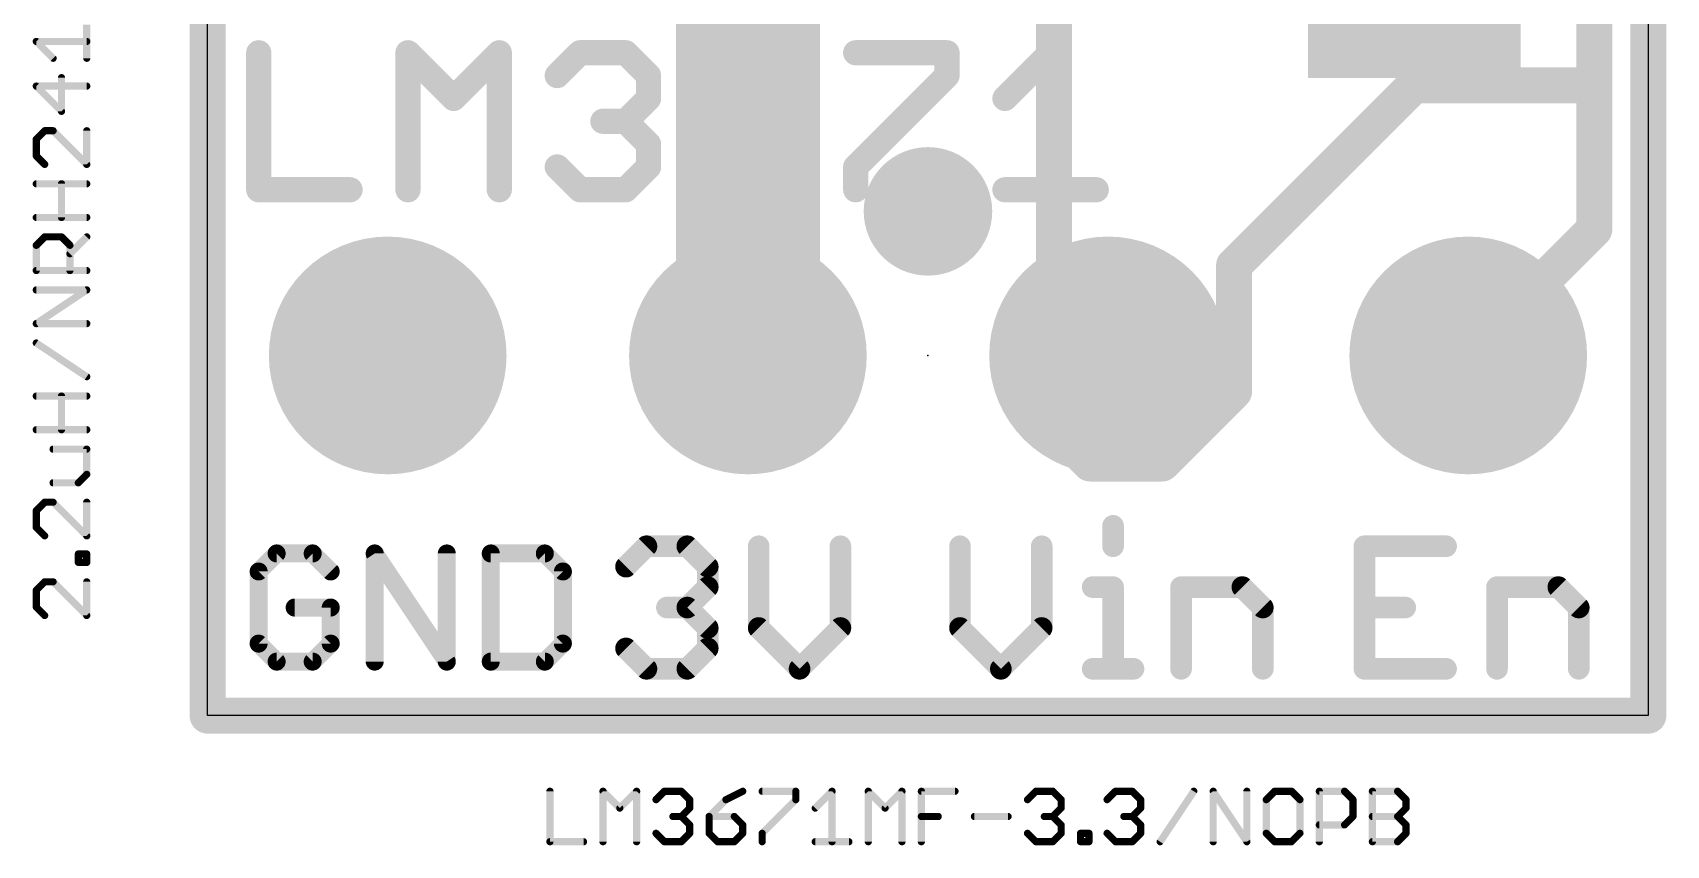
# Model space of a CAD drawing. Extents: x -2.1 to 12.3, y -0.9 to 15.4.
# Drawn here: x -1.23 to 10.29, y -0.91 to 4.82 of the extents above; entities that cross this region are included whole.
import ezdxf

# ---------------------------------------------------------------- set-up
doc = ezdxf.new("R2010")
doc.units = 0
for name, color, linetype in [('1', 12, 'CONTINUOUS'), ('16', 132, 'CONTINUOUS'), ('17', 110, 'CONTINUOUS'), ('18', 110, 'CONTINUOUS'), ('20', 53, 'CONTINUOUS'), ('21', 40, 'CONTINUOUS'), ('23', 53, 'CONTINUOUS'), ('27', 253, 'CONTINUOUS')]:
    doc.layers.add(name, color=color, linetype=linetype)

# ---------------------------------------------------------------- blocks, each defined once
blk = doc.blocks.new('RECT')
blk.add_solid([(-0.5, -0.5), (0.5, -0.5), (-0.5, 0.5), (0.5, 0.5)])
blk = doc.blocks.new('ROUNDP')
at = {"const_width": 0.5}
blk.add_lwpolyline([(0, -0.25, 1), (0, 0.25, 1), (0, -0.25)], format="xyb", dxfattribs=at)
blk = doc.blocks.new('ROUNDV')
at = {"const_width": 0.5}
blk.add_lwpolyline([(0, -0.25, 1), (0, 0.25, 1), (0, -0.25)], format="xyb", dxfattribs=at)

msp = doc.modelspace()

# ---------------------------------------------------------------- linework, layer by layer
at = {"layer": '1', "const_width": 0.254}
for points in [[(0, 0), (0, 15.24)], [(10.16, 15.24), (10.16, 0)], [(9.779, 4.445), (9.779, 5.969)], [(5.969, 5.715), (5.969, 2.032)], [(7.239, 3.175), (8.509, 4.445)], [(8.509, 4.445), (9.779, 4.445)], [(7.239, 2.286), (7.239, 3.175)], [(6.731, 1.778), (7.239, 2.286)], [(5.969, 2.032), (6.223, 1.778)], [(6.223, 1.778), (6.731, 1.778)], [(10.16, 0), (0, 0)]]:
    msp.add_lwpolyline(points, dxfattribs=at)
at = {"layer": '1', "const_width": 0.127}
for points in [[(8.509, 4.5085, 1), (8.509, 4.3815)], [(8.5539, 4.4001, 1), (8.4641, 4.4899)], [(9.7155, 4.445, 1), (9.8425, 4.445)], [(9.779, 4.3815, 1), (9.779, 4.5085)], [(7.3025, 3.175, 1), (7.1755, 3.175)], [(7.1941, 3.2199, 1), (7.2839, 3.1301)], [(7.1755, 2.286, 1), (7.3025, 2.286)], [(7.2839, 2.2411, 1), (7.1941, 2.3309)], [(6.0139, 2.0769, 1), (5.9241, 1.9871)], [(5.9055, 2.032, 1), (6.0325, 2.032)], [(6.223, 1.8415, 1), (6.223, 1.7145)], [(6.1781, 1.7331, 1), (6.2679, 1.8229)], [(6.6861, 1.8229, 1), (6.7759, 1.7331)], [(6.731, 1.7145, 1), (6.731, 1.8415)], [(0, 0.0635, 1), (0, -0.0635)], [(10.16, -0.0635, 1), (10.16, 0.0635)], [(-0.0635, 0, 1), (0.0635, 0)], [(10.0965, 0, 1), (10.2235, 0)]]:
    msp.add_lwpolyline(points, format="xyb", dxfattribs=at)
at = {"layer": '16'}
for points, const_width in [([(0, 0), (0, 15.24)], 0.254), ([(10.16, 15.24), (10.16, 0)], 0.254), ([(9.779, 10.033), (9.779, 3.429)], 0.254), ([(3.81, 2.54), (3.81, 7.874)], 1.016), ([(9.779, 3.429), (8.89, 2.54)], 0.254), ([(10.16, 0), (0, 0)], 0.254)]:
    msp.add_lwpolyline(points, dxfattribs=dict(at, const_width=const_width))
for points, const_width in [([(9.7155, 3.429, 1), (9.8425, 3.429)], 0.127), ([(9.8239, 3.3841, 1), (9.7341, 3.4739)], 0.127), ([(3.556, 2.54, 1), (4.064, 2.54)], 0.508), ([(8.8451, 2.5849, 1), (8.9349, 2.4951)], 0.127), ([(0, 0.0635, 1), (0, -0.0635)], 0.127), ([(10.16, -0.0635, 1), (10.16, 0.0635)], 0.127), ([(-0.0635, 0, 1), (0.0635, 0)], 0.127), ([(10.0965, 0, 1), (10.2235, 0)], 0.127)]:
    msp.add_lwpolyline(points, format="xyb", dxfattribs=dict(at, const_width=const_width))
at = {"layer": '20'}
for p, q in [((0, 0), (0, 12.7)), ((10.16, 12.7), (10.16, 0)), ((10.16, 0), (0, 0))]:
    msp.add_line(p, q, dxfattribs=at)
at = {"layer": '21'}
for points, const_width in [([(0.3605, 4.6744), (0.3605, 3.7084)], 0.1778), ([(1.413, 3.7084), (1.413, 4.6744)], 0.1778), ([(1.413, 4.6744), (1.735, 4.3524)], 0.1778), ([(1.735, 4.3524), (2.057, 4.6744)], 0.1778), ([(2.057, 4.6744), (2.057, 3.7084)], 0.1778), ([(2.4654, 4.5134), (2.6264, 4.6744)], 0.1778), ([(2.6264, 4.6744), (2.9485, 4.6744)], 0.1778), ([(2.9485, 4.6744), (3.1095, 4.5134)], 0.1778), ([(4.1619, 4.6744), (3.8399, 4.5134)], 0.1778), ([(4.5704, 4.6744), (5.2144, 4.6744)], 0.1778), ([(5.2144, 4.6744), (5.2144, 4.5134)], 0.1778), ([(5.6228, 4.3524), (5.9448, 4.6744)], 0.1778), ([(5.9448, 4.6744), (5.9448, 3.7084)], 0.1778), ([(3.1095, 4.5134), (3.1095, 4.3524)], 0.1778), ([(3.8399, 4.5134), (3.5179, 4.1914)], 0.1778), ([(5.2144, 4.5134), (4.5704, 3.8694)], 0.1778), ([(3.1095, 4.3524), (2.9485, 4.1914)], 0.1778), ([(2.9485, 4.1914), (2.7874, 4.1914)], 0.1778), ([(2.9485, 4.1914), (3.1095, 4.0304)], 0.1778), ([(3.5179, 4.1914), (3.5179, 3.8694)], 0.1778), ([(4.0009, 4.1914), (3.5179, 4.1914)], 0.1778), ([(4.1619, 4.0304), (4.0009, 4.1914)], 0.1778), ([(3.1095, 4.0304), (3.1095, 3.8694)], 0.1778), ([(4.1619, 3.8694), (4.1619, 4.0304)], 0.1778), ([(2.6264, 3.7084), (2.4654, 3.8694)], 0.1778), ([(3.1095, 3.8694), (2.9485, 3.7084)], 0.1778), ([(3.5179, 3.8694), (3.6789, 3.7084)], 0.1778), ([(4.0009, 3.7084), (4.1619, 3.8694)], 0.1778), ([(4.5704, 3.8694), (4.5704, 3.7084)], 0.1778), ([(0.3605, 3.7084), (1.0045, 3.7084)], 0.1778), ([(2.9485, 3.7084), (2.6264, 3.7084)], 0.1778), ([(3.6789, 3.7084), (4.0009, 3.7084)], 0.1778), ([(5.6228, 3.7084), (6.2668, 3.7084)], 0.1778), ([(6.3854, 1.3386), (6.3854, 1.1945)], 0.1524), ([(2.9507, 1.0505), (3.0947, 1.1945)], 0.1524), ([(3.0947, 1.1945), (3.3829, 1.1945)], 0.1524), ([(3.3829, 1.1945), (3.5269, 1.0505)], 0.1524), ([(3.8862, 1.1945), (3.8862, 0.6183)], 0.1524), ([(4.4624, 0.6183), (4.4624, 1.1945)], 0.1524), ([(5.3058, 1.1945), (5.3058, 0.6183)], 0.1524), ([(5.8821, 0.6183), (5.8821, 1.1945)], 0.1524), ([(8.7339, 1.1945), (8.1577, 1.1945)], 0.1524), ([(8.1577, 1.1945), (8.1577, 0.3302)], 0.1524), ([(0.4867, 1.1437), (0.3596, 1.0165)], 0.127), ([(0.741, 1.1437), (0.4867, 1.1437)], 0.127), ([(0.8681, 1.0165), (0.741, 1.1437)], 0.127), ([(1.1782, 0.381), (1.1782, 1.1437)], 0.127), ([(1.1782, 1.1437), (1.6866, 0.381)], 0.127), ([(1.6866, 0.381), (1.6866, 1.1437)], 0.127), ([(1.9968, 1.1437), (1.9968, 0.381)], 0.127), ([(2.3781, 1.1437), (1.9968, 1.1437)], 0.127), ([(2.5052, 1.0165), (2.3781, 1.1437)], 0.127), ([(0.3596, 1.0165), (0.3596, 0.5081)], 0.127), ([(2.5052, 0.5081), (2.5052, 1.0165)], 0.127), ([(3.5269, 1.0505), (3.5269, 0.9064)], 0.1524), ([(3.5269, 0.9064), (3.3829, 0.7624)], 0.1524), ([(6.2414, 0.9064), (6.3854, 0.9064)], 0.1524), ([(6.3854, 0.9064), (6.3854, 0.3302)], 0.1524), ([(6.865, 0.3302), (6.865, 0.9064)], 0.1524), ([(6.865, 0.9064), (7.2972, 0.9064)], 0.1524), ([(7.2972, 0.9064), (7.4413, 0.7624)], 0.1524), ([(9.0932, 0.3302), (9.0932, 0.9064)], 0.1524), ([(9.0932, 0.9064), (9.5254, 0.9064)], 0.1524), ([(9.5254, 0.9064), (9.6694, 0.7624)], 0.1524), ([(0.8681, 0.7623), (0.6138, 0.7623)], 0.127), ([(0.8681, 0.5081), (0.8681, 0.7623)], 0.127), ([(3.3829, 0.7624), (3.2388, 0.7624)], 0.1524), ([(3.3829, 0.7624), (3.5269, 0.6183)], 0.1524), ([(7.4413, 0.7624), (7.4413, 0.3302)], 0.1524), ([(8.1577, 0.7624), (8.4458, 0.7624)], 0.1524), ([(9.6694, 0.7624), (9.6694, 0.3302)], 0.1524), ([(3.5269, 0.6183), (3.5269, 0.4743)], 0.1524), ([(3.8862, 0.6183), (4.1743, 0.3302)], 0.1524), ([(4.1743, 0.3302), (4.4624, 0.6183)], 0.1524), ([(5.3058, 0.6183), (5.594, 0.3302)], 0.1524), ([(5.594, 0.3302), (5.8821, 0.6183)], 0.1524), ([(0.3596, 0.5081), (0.4867, 0.381)], 0.127), ([(0.741, 0.381), (0.8681, 0.5081)], 0.127), ([(2.3781, 0.381), (2.5052, 0.5081)], 0.127), ([(3.0947, 0.3302), (2.9507, 0.4743)], 0.1524), ([(3.5269, 0.4743), (3.3829, 0.3302)], 0.1524), ([(0.4867, 0.381), (0.741, 0.381)], 0.127), ([(1.9968, 0.381), (2.3781, 0.381)], 0.127), ([(3.3829, 0.3302), (3.0947, 0.3302)], 0.1524), ([(6.2414, 0.3302), (6.5295, 0.3302)], 0.1524), ([(8.1577, 0.3302), (8.7339, 0.3302)], 0.1524)]:
    msp.add_lwpolyline(points, dxfattribs=dict(at, const_width=const_width))
for points, const_width in [([(0.405, 4.6744, 1), (0.3161, 4.6744)], 0.0889), ([(1.4574, 4.6744, 1), (1.3685, 4.6744)], 0.0889), ([(1.4444, 4.7059, 1), (1.3816, 4.643)], 0.0889), ([(2.1014, 4.6744, 1), (2.0125, 4.6744)], 0.0889), ([(2.0884, 4.643, 1), (2.0256, 4.7059)], 0.0889), ([(2.6264, 4.7189, 1), (2.6264, 4.63)], 0.0889), ([(2.6579, 4.643, 1), (2.595, 4.7059)], 0.0889), ([(2.9799, 4.7059, 1), (2.917, 4.643)], 0.0889), ([(2.9485, 4.63, 1), (2.9485, 4.7189)], 0.0889), ([(4.1818, 4.6347, 1), (4.142, 4.7142)], 0.0889), ([(4.5704, 4.7189, 1), (4.5704, 4.63)], 0.0889), ([(5.2588, 4.6744, 1), (5.1699, 4.6744)], 0.0889), ([(5.2144, 4.63, 1), (5.2144, 4.7189)], 0.0889), ([(5.9893, 4.6744, 1), (5.9004, 4.6744)], 0.0889), ([(5.9763, 4.643, 1), (5.9134, 4.7059)], 0.0889), ([(2.434, 4.5448, 1), (2.4969, 4.482)], 0.0889), ([(3.1539, 4.5134, 1), (3.065, 4.5134)], 0.0889), ([(3.078, 4.482, 1), (3.1409, 4.5448)], 0.0889), ([(3.82, 4.5532, 1), (3.8598, 4.4737)], 0.0889), ([(3.8713, 4.482, 1), (3.8085, 4.5448)], 0.0889), ([(5.1699, 4.5134, 1), (5.2588, 4.5134)], 0.0889), ([(5.2458, 4.482, 1), (5.1829, 4.5448)], 0.0889), ([(1.7036, 4.3838, 1), (1.7664, 4.321)], 0.0889), ([(1.7036, 4.321, 1), (1.7664, 4.3838)], 0.0889), ([(3.065, 4.3524, 1), (3.1539, 4.3524)], 0.0889), ([(3.1409, 4.321, 1), (3.078, 4.3838)], 0.0889), ([(5.5914, 4.3838, 1), (5.6542, 4.321)], 0.0889), ([(2.7874, 4.2359, 1), (2.7874, 4.147)], 0.0889), ([(2.9799, 4.2228, 1), (2.917, 4.16)], 0.0889), ([(2.917, 4.2228, 1), (2.9799, 4.16)], 0.0889), ([(2.9485, 4.147, 1), (2.9485, 4.2359)], 0.0889), ([(3.5179, 4.2359, 1), (3.5179, 4.147)], 0.0889), ([(3.4865, 4.2228, 1), (3.5493, 4.16)], 0.0889), ([(3.5623, 4.1914, 1), (3.4735, 4.1914)], 0.0889), ([(4.0323, 4.2228, 1), (3.9695, 4.16)], 0.0889), ([(4.0009, 4.147, 1), (4.0009, 4.2359)], 0.0889), ([(3.1539, 4.0304, 1), (3.065, 4.0304)], 0.0889), ([(3.078, 3.999, 1), (3.1409, 4.0618)], 0.0889), ([(4.2064, 4.0304, 1), (4.1175, 4.0304)], 0.0889), ([(4.1305, 3.999, 1), (4.1933, 4.0618)], 0.0889), ([(2.4969, 3.9008, 1), (2.434, 3.838)], 0.0889), ([(3.1409, 3.838, 1), (3.078, 3.9008)], 0.0889), ([(3.5493, 3.9008, 1), (3.4865, 3.838)], 0.0889), ([(4.1933, 3.838, 1), (4.1305, 3.9008)], 0.0889), ([(4.6148, 3.8694, 1), (4.5259, 3.8694)], 0.0889), ([(4.5389, 3.9008, 1), (4.6018, 3.838)], 0.0889), ([(3.065, 3.8694, 1), (3.1539, 3.8694)], 0.0889), ([(3.4735, 3.8694, 1), (3.5623, 3.8694)], 0.0889), ([(4.1175, 3.8694, 1), (4.2064, 3.8694)], 0.0889), ([(0.3605, 3.7529, 1), (0.3605, 3.664)], 0.0889), ([(0.3161, 3.7084, 1), (0.405, 3.7084)], 0.0889), ([(1.0045, 3.664, 1), (1.0045, 3.7529)], 0.0889), ([(1.3685, 3.7084, 1), (1.4574, 3.7084)], 0.0889), ([(2.0125, 3.7084, 1), (2.1014, 3.7084)], 0.0889), ([(2.6264, 3.7529, 1), (2.6264, 3.664)], 0.0889), ([(2.595, 3.677, 1), (2.6579, 3.7398)], 0.0889), ([(2.917, 3.7398, 1), (2.9799, 3.677)], 0.0889), ([(2.9485, 3.664, 1), (2.9485, 3.7529)], 0.0889), ([(3.6789, 3.7529, 1), (3.6789, 3.664)], 0.0889), ([(3.6475, 3.677, 1), (3.7103, 3.7398)], 0.0889), ([(3.9695, 3.7398, 1), (4.0323, 3.677)], 0.0889), ([(4.0009, 3.664, 1), (4.0009, 3.7529)], 0.0889), ([(4.5259, 3.7084, 1), (4.6148, 3.7084)], 0.0889), ([(5.6228, 3.7529, 1), (5.6228, 3.664)], 0.0889), ([(5.9004, 3.7084, 1), (5.9893, 3.7084)], 0.0889), ([(6.2668, 3.664, 1), (6.2668, 3.7529)], 0.0889), ([(6.4235, 1.3386, 1), (6.3473, 1.3386)], 0.0762), ([(3.0947, 1.2326, 1), (3.0947, 1.1564)], 0.0762), ([(3.1217, 1.1676, 1), (3.0678, 1.2215)], 0.0762), ([(3.4098, 1.2215, 1), (3.3559, 1.1676)], 0.0762), ([(3.3829, 1.1564, 1), (3.3829, 1.2326)], 0.0762), ([(3.9243, 1.1945, 1), (3.8481, 1.1945)], 0.0762), ([(4.5005, 1.1945, 1), (4.4243, 1.1945)], 0.0762), ([(5.3439, 1.1945, 1), (5.2677, 1.1945)], 0.0762), ([(5.9202, 1.1945, 1), (5.844, 1.1945)], 0.0762), ([(8.1577, 1.2326, 1), (8.1577, 1.1564)], 0.0762), ([(8.1958, 1.1945, 1), (8.1196, 1.1945)], 0.0762), ([(8.7339, 1.1564, 1), (8.7339, 1.2326)], 0.0762), ([(0.4867, 1.1754, 1), (0.4867, 1.1119)], 0.0635), ([(0.5092, 1.1212, 1), (0.4643, 1.1661)], 0.0635), ([(0.7634, 1.1661, 1), (0.7185, 1.1212)], 0.0635), ([(0.741, 1.1119, 1), (0.741, 1.1754)], 0.0635), ([(1.2046, 1.1613, 1), (1.1518, 1.126)], 0.0635), ([(1.21, 1.1437, 1), (1.1465, 1.1437)], 0.0635), ([(1.7184, 1.1437, 1), (1.6549, 1.1437)], 0.0635), ([(2.0285, 1.1437, 1), (1.965, 1.1437)], 0.0635), ([(1.9968, 1.1754, 1), (1.9968, 1.1119)], 0.0635), ([(2.4006, 1.1661, 1), (2.3557, 1.1212)], 0.0635), ([(2.3781, 1.1119, 1), (2.3781, 1.1754)], 0.0635), ([(6.3473, 1.1945, 1), (6.4235, 1.1945)], 0.0762), ([(0.3914, 1.0165, 1), (0.3279, 1.0165)], 0.0635), ([(0.3372, 1.039, 1), (0.3821, 0.9941)], 0.0635), ([(0.8456, 0.9941, 1), (0.8905, 1.039)], 0.0635), ([(2.537, 1.0165, 1), (2.4735, 1.0165)], 0.0635), ([(2.4828, 0.9941, 1), (2.5277, 1.039)], 0.0635), ([(2.9237, 1.0774, 1), (2.9776, 1.0235)], 0.0762), ([(3.565, 1.0505, 1), (3.4888, 1.0505)], 0.0762), ([(3.5, 1.0235, 1), (3.5538, 1.0774)], 0.0762), ([(3.4888, 0.9064, 1), (3.565, 0.9064)], 0.0762), ([(3.5538, 0.8795, 1), (3.5, 0.9334)], 0.0762), ([(6.2414, 0.9445, 1), (6.2414, 0.8683)], 0.0762), ([(6.4235, 0.9064, 1), (6.3473, 0.9064)], 0.0762), ([(6.3854, 0.8683, 1), (6.3854, 0.9445)], 0.0762), ([(6.9031, 0.9064, 1), (6.8269, 0.9064)], 0.0762), ([(6.865, 0.9445, 1), (6.865, 0.8683)], 0.0762), ([(7.3241, 0.9334, 1), (7.2703, 0.8795)], 0.0762), ([(7.2972, 0.8683, 1), (7.2972, 0.9445)], 0.0762), ([(9.1313, 0.9064, 1), (9.0551, 0.9064)], 0.0762), ([(9.0932, 0.9445, 1), (9.0932, 0.8683)], 0.0762), ([(9.5523, 0.9334, 1), (9.4984, 0.8795)], 0.0762), ([(9.5254, 0.8683, 1), (9.5254, 0.9445)], 0.0762), ([(0.6138, 0.7941, 1), (0.6138, 0.7306)], 0.0635), ([(0.8998, 0.7623, 1), (0.8363, 0.7623)], 0.0635), ([(0.8681, 0.7306, 1), (0.8681, 0.7941)], 0.0635), ([(3.2388, 0.8005, 1), (3.2388, 0.7243)], 0.0762), ([(3.4098, 0.7893, 1), (3.3559, 0.7354)], 0.0762), ([(3.3559, 0.7893, 1), (3.4098, 0.7354)], 0.0762), ([(3.3829, 0.7243, 1), (3.3829, 0.8005)], 0.0762), ([(7.4794, 0.7624, 1), (7.4032, 0.7624)], 0.0762), ([(7.4143, 0.7354, 1), (7.4682, 0.7893)], 0.0762), ([(8.1577, 0.8005, 1), (8.1577, 0.7243)], 0.0762), ([(8.4458, 0.7243, 1), (8.4458, 0.8005)], 0.0762), ([(9.7075, 0.7624, 1), (9.6313, 0.7624)], 0.0762), ([(9.6425, 0.7354, 1), (9.6964, 0.7893)], 0.0762), ([(3.565, 0.6183, 1), (3.4888, 0.6183)], 0.0762), ([(3.9131, 0.6453, 1), (3.8593, 0.5914)], 0.0762), ([(4.4894, 0.5914, 1), (4.4355, 0.6453)], 0.0762), ([(5.3328, 0.6453, 1), (5.2789, 0.5914)], 0.0762), ([(5.909, 0.5914, 1), (5.8551, 0.6453)], 0.0762), ([(3.5, 0.5914, 1), (3.5538, 0.6453)], 0.0762), ([(3.8481, 0.6183, 1), (3.9243, 0.6183)], 0.0762), ([(4.4243, 0.6183, 1), (4.5005, 0.6183)], 0.0762), ([(5.2677, 0.6183, 1), (5.3439, 0.6183)], 0.0762), ([(5.844, 0.6183, 1), (5.9202, 0.6183)], 0.0762), ([(0.3821, 0.5306, 1), (0.3372, 0.4857)], 0.0635), ([(0.3279, 0.5081, 1), (0.3914, 0.5081)], 0.0635), ([(0.8363, 0.5081, 1), (0.8998, 0.5081)], 0.0635), ([(0.8905, 0.4857, 1), (0.8456, 0.5306)], 0.0635), ([(2.4735, 0.5081, 1), (2.537, 0.5081)], 0.0635), ([(2.5277, 0.4857, 1), (2.4828, 0.5306)], 0.0635), ([(2.9776, 0.5012, 1), (2.9237, 0.4473)], 0.0762), ([(3.4888, 0.4743, 1), (3.565, 0.4743)], 0.0762), ([(3.5538, 0.4473, 1), (3.5, 0.5012)], 0.0762), ([(0.4867, 0.4128, 1), (0.4867, 0.3493)], 0.0635), ([(0.4643, 0.3585, 1), (0.5092, 0.4035)], 0.0635), ([(0.7185, 0.4035, 1), (0.7634, 0.3585)], 0.0635), ([(0.741, 0.3493, 1), (0.741, 0.4128)], 0.0635), ([(1.1465, 0.381, 1), (1.21, 0.381)], 0.0635), ([(1.6549, 0.381, 1), (1.7184, 0.381)], 0.0635), ([(1.6602, 0.3634, 1), (1.7131, 0.3986)], 0.0635), ([(1.965, 0.381, 1), (2.0285, 0.381)], 0.0635), ([(1.9968, 0.4128, 1), (1.9968, 0.3493)], 0.0635), ([(2.3557, 0.4035, 1), (2.4006, 0.3585)], 0.0635), ([(2.3781, 0.3493, 1), (2.3781, 0.4128)], 0.0635), ([(3.0947, 0.3683, 1), (3.0947, 0.2921)], 0.0762), ([(3.0678, 0.3033, 1), (3.1217, 0.3571)], 0.0762), ([(3.3559, 0.3571, 1), (3.4098, 0.3033)], 0.0762), ([(3.3829, 0.2921, 1), (3.3829, 0.3683)], 0.0762), ([(4.1474, 0.3571, 1), (4.2013, 0.3033)], 0.0762), ([(4.1474, 0.3033, 1), (4.2013, 0.3571)], 0.0762), ([(5.567, 0.3571, 1), (5.6209, 0.3033)], 0.0762), ([(5.567, 0.3033, 1), (5.6209, 0.3571)], 0.0762), ([(6.2414, 0.3683, 1), (6.2414, 0.2921)], 0.0762), ([(6.3473, 0.3302, 1), (6.4235, 0.3302)], 0.0762), ([(6.5295, 0.2921, 1), (6.5295, 0.3683)], 0.0762), ([(6.8269, 0.3302, 1), (6.9031, 0.3302)], 0.0762), ([(7.4032, 0.3302, 1), (7.4794, 0.3302)], 0.0762), ([(8.1577, 0.3683, 1), (8.1577, 0.2921)], 0.0762), ([(8.1196, 0.3302, 1), (8.1958, 0.3302)], 0.0762), ([(8.7339, 0.2921, 1), (8.7339, 0.3683)], 0.0762), ([(9.0551, 0.3302, 1), (9.1313, 0.3302)], 0.0762), ([(9.6313, 0.3302, 1), (9.7075, 0.3302)], 0.0762)]:
    msp.add_lwpolyline(points, format="xyb", dxfattribs=dict(at, const_width=const_width))
at = {"layer": '23'}
msp.add_point((5.08, 2.54), dxfattribs=at)
at = {"layer": '27', "const_width": 0.0508}
for points in [[(-0.8524, 4.6356), (-0.8524, 4.8728)], [(-1.0897, 4.6356), (-1.2083, 4.7542)], [(-1.2083, 4.7542), (-0.8524, 4.7542)], [(-1.0304, 4.2614), (-1.0304, 4.4986)], [(-0.8524, 4.4393), (-1.2083, 4.4393)], [(-1.2083, 4.4393), (-1.0304, 4.2614)], [(-1.149, 4.1244), (-1.2083, 4.0651)], [(-1.0897, 4.1244), (-1.149, 4.1244)], [(-0.8524, 3.8872), (-1.0897, 4.1244)], [(-0.8524, 4.1244), (-0.8524, 3.8872)], [(-1.2083, 4.0651), (-1.2083, 3.9465)], [(-1.2083, 3.9465), (-1.149, 3.8872)], [(-1.2083, 3.7502), (-0.8524, 3.7502)], [(-1.0304, 3.5129), (-1.0304, 3.7502)], [(-0.8524, 3.5129), (-1.2083, 3.5129)], [(-1.2083, 3.3167), (-1.149, 3.376)], [(-1.2083, 3.1387), (-1.2083, 3.3167)], [(-1.149, 3.376), (-1.0304, 3.376)], [(-1.0304, 3.376), (-0.971, 3.3167)], [(-0.971, 3.2574), (-0.8524, 3.376)], [(-0.971, 3.3167), (-0.971, 3.1387)], [(-0.8524, 3.1387), (-1.2083, 3.1387)], [(-1.2083, 2.7645), (-0.8524, 3.0018)], [(-0.8524, 3.0018), (-1.2083, 3.0018)], [(-0.8524, 2.7645), (-1.2083, 2.7645)], [(-0.8524, 2.3903), (-1.2083, 2.6276)], [(-1.2083, 2.2534), (-0.8524, 2.2534)], [(-1.0304, 2.0161), (-1.0304, 2.2534)], [(-0.8524, 2.0161), (-1.2083, 2.0161)], [(-0.8524, 1.8792), (-1.0897, 1.8792)], [(-0.8524, 1.7012), (-0.8524, 1.8792)], [(-1.0897, 1.6419), (-0.9117, 1.6419)], [(-0.9117, 1.6419), (-0.8524, 1.7012)], [(-1.149, 1.505), (-1.2083, 1.4457)], [(-1.0897, 1.505), (-1.149, 1.505)], [(-0.8524, 1.2677), (-1.0897, 1.505)], [(-0.8524, 1.505), (-0.8524, 1.2677)], [(-1.2083, 1.4457), (-1.2083, 1.327)], [(-1.2083, 1.327), (-1.149, 1.2677)], [(-0.9117, 1.0806), (-0.9117, 1.1399)], [(-0.9117, 1.1399), (-0.8524, 1.1399)], [(-0.8524, 1.1399), (-0.8524, 1.0806)], [(-0.8524, 1.0806), (-0.9117, 1.0806)], [(-1.149, 0.9437), (-1.2083, 0.8844)], [(-1.0897, 0.9437), (-1.149, 0.9437)], [(-0.8524, 0.7064), (-1.0897, 0.9437)], [(-0.8524, 0.9437), (-0.8524, 0.7064)], [(-1.2083, 0.8844), (-1.2083, 0.7657)], [(-1.2083, 0.7657), (-1.149, 0.7064)], [(2.414, -0.5331), (2.414, -0.889)], [(2.7882, -0.889), (2.7882, -0.5331)], [(2.7882, -0.5331), (2.9068, -0.6517)], [(2.9068, -0.6517), (3.0254, -0.5331)], [(3.0254, -0.5331), (3.0254, -0.889)], [(3.1624, -0.5924), (3.2217, -0.5331)], [(3.2217, -0.5331), (3.3403, -0.5331)], [(3.3403, -0.5331), (3.3997, -0.5924)], [(3.3997, -0.5924), (3.3997, -0.6517)], [(3.6552, -0.5924), (3.5366, -0.7111)], [(3.7739, -0.5331), (3.6552, -0.5924)], [(3.9108, -0.5331), (4.1481, -0.5331)], [(4.1481, -0.5924), (3.9108, -0.8297)], [(4.1481, -0.5331), (4.1481, -0.5924)], [(4.285, -0.6517), (4.4036, -0.5331)], [(4.4036, -0.5331), (4.4036, -0.889)], [(4.6592, -0.889), (4.6592, -0.5331)], [(4.6592, -0.5331), (4.7778, -0.6517)], [(4.7778, -0.6517), (4.8965, -0.5331)], [(4.8965, -0.5331), (4.8965, -0.889)], [(5.0334, -0.889), (5.0334, -0.5331)], [(5.0334, -0.5331), (5.2707, -0.5331)], [(5.7818, -0.5924), (5.8411, -0.5331)], [(5.8411, -0.5331), (5.9598, -0.5331)], [(5.9598, -0.5331), (6.0191, -0.5924)], [(6.0191, -0.5924), (6.0191, -0.6517)], [(6.3431, -0.5924), (6.4025, -0.5331)], [(6.4025, -0.5331), (6.5211, -0.5331)], [(6.5211, -0.5331), (6.5804, -0.5924)], [(6.5804, -0.5924), (6.5804, -0.6517)], [(6.7173, -0.889), (6.9546, -0.5331)], [(7.0916, -0.889), (7.0916, -0.5331)], [(7.0916, -0.5331), (7.3288, -0.889)], [(7.3288, -0.889), (7.3288, -0.5331)], [(7.5251, -0.5331), (7.4658, -0.5924)], [(7.4658, -0.5924), (7.4658, -0.8297)], [(7.6437, -0.5331), (7.5251, -0.5331)], [(7.703, -0.5924), (7.6437, -0.5331)], [(7.703, -0.8297), (7.703, -0.5924)], [(7.84, -0.889), (7.84, -0.5331)], [(7.84, -0.5331), (8.0179, -0.5331)], [(8.0179, -0.5331), (8.0772, -0.5924)], [(8.0772, -0.5924), (8.0772, -0.7111)], [(8.2142, -0.889), (8.2142, -0.5331)], [(8.2142, -0.5331), (8.3921, -0.5331)], [(8.3921, -0.5331), (8.4514, -0.5924)], [(8.4514, -0.5924), (8.4514, -0.6517)], [(3.3403, -0.7111), (3.281, -0.7111)], [(3.3997, -0.6517), (3.3403, -0.7111)], [(3.3403, -0.7111), (3.3997, -0.7704)], [(3.5366, -0.7111), (3.5366, -0.8297)], [(3.7145, -0.7111), (3.5366, -0.7111)], [(3.7739, -0.7704), (3.7145, -0.7111)], [(5.0334, -0.7111), (5.1521, -0.7111)], [(5.4076, -0.7111), (5.6449, -0.7111)], [(5.9598, -0.7111), (5.9005, -0.7111)], [(6.0191, -0.6517), (5.9598, -0.7111)], [(5.9598, -0.7111), (6.0191, -0.7704)], [(6.5211, -0.7111), (6.4618, -0.7111)], [(6.5804, -0.6517), (6.5211, -0.7111)], [(6.5211, -0.7111), (6.5804, -0.7704)], [(8.0772, -0.7111), (8.0179, -0.7704)], [(8.2142, -0.7111), (8.3921, -0.7111)], [(8.4514, -0.6517), (8.3921, -0.7111)], [(8.3921, -0.7111), (8.4514, -0.7704)], [(3.2217, -0.889), (3.1624, -0.8297)], [(3.3997, -0.8297), (3.3403, -0.889)], [(3.3997, -0.7704), (3.3997, -0.8297)], [(3.5366, -0.8297), (3.5959, -0.889)], [(3.7145, -0.889), (3.7739, -0.8297)], [(3.7739, -0.8297), (3.7739, -0.7704)], [(3.9108, -0.8297), (3.9108, -0.889)], [(5.8411, -0.889), (5.7818, -0.8297)], [(6.0191, -0.8297), (5.9598, -0.889)], [(6.0191, -0.7704), (6.0191, -0.8297)], [(6.156, -0.889), (6.156, -0.8297)], [(6.156, -0.8297), (6.2153, -0.8297)], [(6.2153, -0.8297), (6.2153, -0.889)], [(6.4025, -0.889), (6.3431, -0.8297)], [(6.5804, -0.8297), (6.5211, -0.889)], [(6.5804, -0.7704), (6.5804, -0.8297)], [(7.4658, -0.8297), (7.5251, -0.889)], [(7.6437, -0.889), (7.703, -0.8297)], [(8.0179, -0.7704), (7.84, -0.7704)], [(8.4514, -0.8297), (8.3921, -0.889)], [(8.4514, -0.7704), (8.4514, -0.8297)], [(2.414, -0.889), (2.6512, -0.889)], [(3.3403, -0.889), (3.2217, -0.889)], [(3.5959, -0.889), (3.7145, -0.889)], [(4.285, -0.889), (4.5223, -0.889)], [(5.9598, -0.889), (5.8411, -0.889)], [(6.2153, -0.889), (6.156, -0.889)], [(6.5211, -0.889), (6.4025, -0.889)], [(7.5251, -0.889), (7.6437, -0.889)], [(8.3921, -0.889), (8.2142, -0.889)]]:
    msp.add_lwpolyline(points, dxfattribs=at)
at = {"layer": '27', "const_width": 0.0254}
for points in [[(-1.1993, 4.7632, 1), (-1.2173, 4.7452)], [(-1.2083, 4.7669, 1), (-1.2083, 4.7415)], [(-0.8524, 4.7415, 1), (-0.8524, 4.7669)], [(-1.0986, 4.6266, 1), (-1.0807, 4.6445)], [(-0.8651, 4.6356, 1), (-0.8397, 4.6356)], [(-1.0177, 4.4986, 1), (-1.0431, 4.4986)], [(-1.2083, 4.452, 1), (-1.2083, 4.4266)], [(-1.1993, 4.4483, 1), (-1.2173, 4.4303)], [(-0.8524, 4.4266, 1), (-0.8524, 4.452)], [(-1.0431, 4.2614, 1), (-1.0177, 4.2614)], [(-1.0393, 4.2524, 1), (-1.0214, 4.2703)], [(-1.149, 4.1371, 1), (-1.149, 4.1117)], [(-1.14, 4.1154, 1), (-1.158, 4.1334)], [(-1.0807, 4.1334, 1), (-1.0986, 4.1154)], [(-1.0897, 4.1117, 1), (-1.0897, 4.1371)], [(-0.8397, 4.1244, 1), (-0.8651, 4.1244)], [(-1.1956, 4.0651, 1), (-1.221, 4.0651)], [(-1.2173, 4.0741, 1), (-1.1993, 4.0561)], [(-1.1993, 3.9554, 1), (-1.2173, 3.9375)], [(-1.221, 3.9465, 1), (-1.1956, 3.9465)], [(-1.158, 3.8782, 1), (-1.14, 3.8961)], [(-0.8651, 3.8872, 1), (-0.8397, 3.8872)], [(-0.8614, 3.8782, 1), (-0.8434, 3.8961)], [(-1.2083, 3.7629, 1), (-1.2083, 3.7375)], [(-1.0177, 3.7502, 1), (-1.0431, 3.7502)], [(-0.8524, 3.7375, 1), (-0.8524, 3.7629)], [(-1.2083, 3.5256, 1), (-1.2083, 3.5002)], [(-1.0431, 3.5129, 1), (-1.0177, 3.5129)], [(-0.8524, 3.5002, 1), (-0.8524, 3.5256)], [(-1.1956, 3.3167, 1), (-1.221, 3.3167)], [(-1.149, 3.3887, 1), (-1.149, 3.3633)], [(-1.14, 3.367, 1), (-1.158, 3.385)], [(-1.0214, 3.385, 1), (-1.0393, 3.367)], [(-1.0304, 3.3633, 1), (-1.0304, 3.3887)], [(-0.9583, 3.3167, 1), (-0.9837, 3.3167)], [(-0.8434, 3.367, 1), (-0.8614, 3.385)], [(-1.2173, 3.3257, 1), (-1.1993, 3.3077)], [(-0.98, 3.2664, 1), (-0.9621, 3.2484)], [(-0.98, 3.3077, 1), (-0.9621, 3.3257)], [(-1.2083, 3.1514, 1), (-1.2083, 3.126)], [(-1.221, 3.1387, 1), (-1.1956, 3.1387)], [(-0.9837, 3.1387, 1), (-0.9583, 3.1387)], [(-0.8524, 3.126, 1), (-0.8524, 3.1514)], [(-1.2083, 3.0145, 1), (-1.2083, 2.9891)], [(-0.8454, 2.9912, 1), (-0.8594, 3.0124)], [(-0.8524, 2.9891, 1), (-0.8524, 3.0145)], [(-1.2083, 2.7772, 1), (-1.2083, 2.7518)], [(-1.2153, 2.7751, 1), (-1.2013, 2.754)], [(-0.8524, 2.7518, 1), (-0.8524, 2.7772)], [(-1.2013, 2.6382, 1), (-1.2153, 2.617)], [(-0.8594, 2.3798, 1), (-0.8454, 2.4009)], [(-1.2083, 2.2661, 1), (-1.2083, 2.2407)], [(-1.0177, 2.2534, 1), (-1.0431, 2.2534)], [(-0.8524, 2.2407, 1), (-0.8524, 2.2661)], [(-1.2083, 2.0288, 1), (-1.2083, 2.0034)], [(-1.0431, 2.0161, 1), (-1.0177, 2.0161)], [(-0.8524, 2.0034, 1), (-0.8524, 2.0288)], [(-1.0897, 1.8919, 1), (-1.0897, 1.8665)], [(-0.8397, 1.8792, 1), (-0.8651, 1.8792)], [(-0.8524, 1.8665, 1), (-0.8524, 1.8919)], [(-1.0897, 1.6546, 1), (-1.0897, 1.6292)], [(-0.9207, 1.6509, 1), (-0.9027, 1.6329)], [(-0.9117, 1.6292, 1), (-0.9117, 1.6546)], [(-0.8651, 1.7012, 1), (-0.8397, 1.7012)], [(-0.8434, 1.6923, 1), (-0.8614, 1.7102)], [(-1.149, 1.5177, 1), (-1.149, 1.4923)], [(-1.14, 1.496, 1), (-1.158, 1.514)], [(-1.0807, 1.514, 1), (-1.0986, 1.496)], [(-1.0897, 1.4923, 1), (-1.0897, 1.5177)], [(-0.8397, 1.505, 1), (-0.8651, 1.505)], [(-1.1956, 1.4457, 1), (-1.221, 1.4457)], [(-1.2173, 1.4546, 1), (-1.1993, 1.4367)], [(-1.1993, 1.336, 1), (-1.2173, 1.318)], [(-1.221, 1.327, 1), (-1.1956, 1.327)], [(-1.158, 1.2587, 1), (-1.14, 1.2767)], [(-0.8651, 1.2677, 1), (-0.8397, 1.2677)], [(-0.8614, 1.2587, 1), (-0.8434, 1.2767)], [(-0.899, 1.1399, 1), (-0.9244, 1.1399)], [(-0.9117, 1.1526, 1), (-0.9117, 1.1272)], [(-0.8397, 1.1399, 1), (-0.8651, 1.1399)], [(-0.8524, 1.1272, 1), (-0.8524, 1.1526)], [(-0.9117, 1.0933, 1), (-0.9117, 1.0679)], [(-0.9244, 1.0806, 1), (-0.899, 1.0806)], [(-0.8651, 1.0806, 1), (-0.8397, 1.0806)], [(-0.8524, 1.0679, 1), (-0.8524, 1.0933)], [(-1.149, 0.9564, 1), (-1.149, 0.931)], [(-1.14, 0.9347, 1), (-1.158, 0.9526)], [(-1.0807, 0.9526, 1), (-1.0986, 0.9347)], [(-1.0897, 0.931, 1), (-1.0897, 0.9564)], [(-0.8397, 0.9437, 1), (-0.8651, 0.9437)], [(-1.1956, 0.8844, 1), (-1.221, 0.8844)], [(-1.2173, 0.8933, 1), (-1.1993, 0.8754)], [(-1.1993, 0.7747, 1), (-1.2173, 0.7567)], [(-1.221, 0.7657, 1), (-1.1956, 0.7657)], [(-1.158, 0.6974, 1), (-1.14, 0.7154)], [(-0.8651, 0.7064, 1), (-0.8397, 0.7064)], [(-0.8614, 0.6974, 1), (-0.8434, 0.7154)], [(2.4267, -0.5331, 1), (2.4013, -0.5331)], [(2.8009, -0.5331, 1), (2.7755, -0.5331)], [(2.7972, -0.5241, 1), (2.7792, -0.5421)], [(3.0381, -0.5331, 1), (3.0127, -0.5331)], [(3.0344, -0.5421, 1), (3.0165, -0.5241)], [(3.1534, -0.5834, 1), (3.1714, -0.6014)], [(3.2217, -0.5204, 1), (3.2217, -0.5458)], [(3.2307, -0.5421, 1), (3.2127, -0.5241)], [(3.3493, -0.5241, 1), (3.3314, -0.5421)], [(3.3403, -0.5458, 1), (3.3403, -0.5204)], [(3.4124, -0.5924, 1), (3.387, -0.5924)], [(3.3907, -0.6014, 1), (3.4086, -0.5834)], [(3.6495, -0.5811, 1), (3.6609, -0.6038)], [(3.6642, -0.6014, 1), (3.6462, -0.5834)], [(3.7795, -0.5445, 1), (3.7682, -0.5217)], [(3.9108, -0.5204, 1), (3.9108, -0.5458)], [(4.1608, -0.5331, 1), (4.1354, -0.5331)], [(4.157, -0.6014, 1), (4.1391, -0.5834)], [(4.1481, -0.5458, 1), (4.1481, -0.5204)], [(4.4163, -0.5331, 1), (4.3909, -0.5331)], [(4.4126, -0.5421, 1), (4.3947, -0.5241)], [(4.6719, -0.5331, 1), (4.6465, -0.5331)], [(4.6682, -0.5241, 1), (4.6502, -0.5421)], [(4.9092, -0.5331, 1), (4.8838, -0.5331)], [(4.9055, -0.5421, 1), (4.8875, -0.5241)], [(5.0461, -0.5331, 1), (5.0207, -0.5331)], [(5.0334, -0.5204, 1), (5.0334, -0.5458)], [(5.2707, -0.5458, 1), (5.2707, -0.5204)], [(5.7728, -0.5834, 1), (5.7908, -0.6014)], [(5.8411, -0.5204, 1), (5.8411, -0.5458)], [(5.8501, -0.5421, 1), (5.8322, -0.5241)], [(5.9688, -0.5241, 1), (5.9508, -0.5421)], [(5.9598, -0.5458, 1), (5.9598, -0.5204)], [(6.0318, -0.5924, 1), (6.0064, -0.5924)], [(6.0101, -0.6014, 1), (6.0281, -0.5834)], [(6.3342, -0.5834, 1), (6.3521, -0.6014)], [(6.4025, -0.5204, 1), (6.4025, -0.5458)], [(6.4114, -0.5421, 1), (6.3935, -0.5241)], [(6.5301, -0.5241, 1), (6.5121, -0.5421)], [(6.5211, -0.5458, 1), (6.5211, -0.5204)], [(6.5931, -0.5924, 1), (6.5677, -0.5924)], [(6.5714, -0.6014, 1), (6.5894, -0.5834)], [(6.9652, -0.5401, 1), (6.944, -0.5261)], [(7.1043, -0.5331, 1), (7.0789, -0.5331)], [(7.1021, -0.5261, 1), (7.081, -0.5401)], [(7.3415, -0.5331, 1), (7.3161, -0.5331)], [(7.4785, -0.5924, 1), (7.4531, -0.5924)], [(7.4568, -0.5834, 1), (7.4747, -0.6014)], [(7.5251, -0.5204, 1), (7.5251, -0.5458)], [(7.5341, -0.5421, 1), (7.5161, -0.5241)], [(7.6527, -0.5241, 1), (7.6347, -0.5421)], [(7.6437, -0.5458, 1), (7.6437, -0.5204)], [(7.7157, -0.5924, 1), (7.6903, -0.5924)], [(7.694, -0.6014, 1), (7.712, -0.5834)], [(7.8527, -0.5331, 1), (7.8273, -0.5331)], [(7.84, -0.5204, 1), (7.84, -0.5458)], [(8.0269, -0.5241, 1), (8.0089, -0.5421)], [(8.0179, -0.5458, 1), (8.0179, -0.5204)], [(8.0899, -0.5924, 1), (8.0645, -0.5924)], [(8.0683, -0.6014, 1), (8.0862, -0.5834)], [(8.2269, -0.5331, 1), (8.2015, -0.5331)], [(8.2142, -0.5204, 1), (8.2142, -0.5458)], [(8.4011, -0.5241, 1), (8.3831, -0.5421)], [(8.3921, -0.5458, 1), (8.3921, -0.5204)], [(8.4641, -0.5924, 1), (8.4387, -0.5924)], [(8.4425, -0.6014, 1), (8.4604, -0.5834)], [(2.8978, -0.6428, 1), (2.9158, -0.6607)], [(2.8978, -0.6607, 1), (2.9158, -0.6428)], [(3.281, -0.6984, 1), (3.281, -0.7238)], [(3.3493, -0.7021, 1), (3.3314, -0.72)], [(3.3314, -0.7021, 1), (3.3493, -0.72)], [(3.3403, -0.7238, 1), (3.3403, -0.6984)], [(3.387, -0.6517, 1), (3.4124, -0.6517)], [(3.4086, -0.6607, 1), (3.3907, -0.6428)], [(3.5493, -0.7111, 1), (3.5239, -0.7111)], [(3.5366, -0.6984, 1), (3.5366, -0.7238)], [(3.5276, -0.7021, 1), (3.5456, -0.72)], [(3.7235, -0.7021, 1), (3.7056, -0.72)], [(3.7145, -0.7238, 1), (3.7145, -0.6984)], [(4.1354, -0.5924, 1), (4.1608, -0.5924)], [(4.276, -0.6428, 1), (4.294, -0.6607)], [(4.7689, -0.6428, 1), (4.7868, -0.6607)], [(4.7689, -0.6607, 1), (4.7868, -0.6428)], [(5.0334, -0.6984, 1), (5.0334, -0.7238)], [(5.1521, -0.7238, 1), (5.1521, -0.6984)], [(5.4076, -0.6984, 1), (5.4076, -0.7238)], [(5.6449, -0.7238, 1), (5.6449, -0.6984)], [(5.9005, -0.6984, 1), (5.9005, -0.7238)], [(5.9688, -0.7021, 1), (5.9508, -0.72)], [(5.9508, -0.7021, 1), (5.9688, -0.72)], [(5.9598, -0.7238, 1), (5.9598, -0.6984)], [(6.0064, -0.6517, 1), (6.0318, -0.6517)], [(6.0281, -0.6607, 1), (6.0101, -0.6428)], [(6.4618, -0.6984, 1), (6.4618, -0.7238)], [(6.5301, -0.7021, 1), (6.5121, -0.72)], [(6.5121, -0.7021, 1), (6.5301, -0.72)], [(6.5211, -0.7238, 1), (6.5211, -0.6984)], [(6.5677, -0.6517, 1), (6.5931, -0.6517)], [(6.5894, -0.6607, 1), (6.5714, -0.6428)], [(8.0862, -0.72, 1), (8.0683, -0.7021)], [(8.2142, -0.6984, 1), (8.2142, -0.7238)], [(8.4011, -0.7021, 1), (8.3831, -0.72)], [(8.3831, -0.7021, 1), (8.4011, -0.72)], [(8.3921, -0.7238, 1), (8.3921, -0.6984)], [(8.4387, -0.6517, 1), (8.4641, -0.6517)], [(8.4604, -0.6607, 1), (8.4425, -0.6428)], [(3.1714, -0.8207, 1), (3.1534, -0.8387)], [(3.4124, -0.7704, 1), (3.387, -0.7704)], [(3.3907, -0.7793, 1), (3.4086, -0.7614)], [(3.4086, -0.8387, 1), (3.3907, -0.8207)], [(3.5456, -0.8207, 1), (3.5276, -0.8387)], [(3.7866, -0.7704, 1), (3.7612, -0.7704)], [(3.7649, -0.7793, 1), (3.7828, -0.7614)], [(3.7828, -0.8387, 1), (3.7649, -0.8207)], [(3.9235, -0.8297, 1), (3.8981, -0.8297)], [(5.7908, -0.8207, 1), (5.7728, -0.8387)], [(6.0318, -0.7704, 1), (6.0064, -0.7704)], [(6.0101, -0.7793, 1), (6.0281, -0.7614)], [(6.0281, -0.8387, 1), (6.0101, -0.8207)], [(6.1687, -0.8297, 1), (6.1433, -0.8297)], [(6.156, -0.817, 1), (6.156, -0.8424)], [(6.228, -0.8297, 1), (6.2027, -0.8297)], [(6.2153, -0.8424, 1), (6.2153, -0.817)], [(6.3521, -0.8207, 1), (6.3342, -0.8387)], [(6.5931, -0.7704, 1), (6.5677, -0.7704)], [(6.5714, -0.7793, 1), (6.5894, -0.7614)], [(6.5894, -0.8387, 1), (6.5714, -0.8207)], [(7.4747, -0.8207, 1), (7.4568, -0.8387)], [(7.712, -0.8387, 1), (7.694, -0.8207)], [(7.84, -0.7577, 1), (7.84, -0.7831)], [(8.0089, -0.7614, 1), (8.0269, -0.7793)], [(8.0179, -0.7831, 1), (8.0179, -0.7577)], [(8.0645, -0.7111, 1), (8.0899, -0.7111)], [(8.4641, -0.7704, 1), (8.4387, -0.7704)], [(8.4425, -0.7793, 1), (8.4604, -0.7614)], [(8.4604, -0.8387, 1), (8.4425, -0.8207)], [(2.414, -0.8763, 1), (2.414, -0.9017)], [(2.4013, -0.889, 1), (2.4267, -0.889)], [(2.6512, -0.9017, 1), (2.6512, -0.8763)], [(2.7755, -0.889, 1), (2.8009, -0.889)], [(3.0127, -0.889, 1), (3.0381, -0.889)], [(3.2217, -0.8763, 1), (3.2217, -0.9017)], [(3.2127, -0.898, 1), (3.2307, -0.88)], [(3.3314, -0.88, 1), (3.3493, -0.898)], [(3.3403, -0.9017, 1), (3.3403, -0.8763)], [(3.387, -0.8297, 1), (3.4124, -0.8297)], [(3.5239, -0.8297, 1), (3.5493, -0.8297)], [(3.5959, -0.8763, 1), (3.5959, -0.9017)], [(3.5869, -0.898, 1), (3.6049, -0.88)], [(3.7056, -0.88, 1), (3.7235, -0.898)], [(3.7145, -0.9017, 1), (3.7145, -0.8763)], [(3.7612, -0.8297, 1), (3.7866, -0.8297)], [(3.9018, -0.8207, 1), (3.9198, -0.8387)], [(3.8981, -0.889, 1), (3.9235, -0.889)], [(4.285, -0.8763, 1), (4.285, -0.9017)], [(4.3909, -0.889, 1), (4.4163, -0.889)], [(4.5223, -0.9017, 1), (4.5223, -0.8763)], [(4.6465, -0.889, 1), (4.6719, -0.889)], [(4.8838, -0.889, 1), (4.9092, -0.889)], [(5.0207, -0.889, 1), (5.0461, -0.889)], [(5.8411, -0.8763, 1), (5.8411, -0.9017)], [(5.8322, -0.898, 1), (5.8501, -0.88)], [(5.9508, -0.88, 1), (5.9688, -0.898)], [(5.9598, -0.9017, 1), (5.9598, -0.8763)], [(6.0064, -0.8297, 1), (6.0318, -0.8297)], [(6.156, -0.8763, 1), (6.156, -0.9017)], [(6.1433, -0.889, 1), (6.1687, -0.889)], [(6.2027, -0.889, 1), (6.228, -0.889)], [(6.2153, -0.9017, 1), (6.2153, -0.8763)], [(6.4025, -0.8763, 1), (6.4025, -0.9017)], [(6.3935, -0.898, 1), (6.4114, -0.88)], [(6.5121, -0.88, 1), (6.5301, -0.898)], [(6.5211, -0.9017, 1), (6.5211, -0.8763)], [(6.5677, -0.8297, 1), (6.5931, -0.8297)], [(6.7068, -0.882, 1), (6.7279, -0.896)], [(7.0789, -0.889, 1), (7.1043, -0.889)], [(7.3161, -0.889, 1), (7.3415, -0.889)], [(7.3183, -0.896, 1), (7.3394, -0.882)], [(7.4531, -0.8297, 1), (7.4785, -0.8297)], [(7.5251, -0.8763, 1), (7.5251, -0.9017)], [(7.5161, -0.898, 1), (7.5341, -0.88)], [(7.6347, -0.88, 1), (7.6527, -0.898)], [(7.6437, -0.9017, 1), (7.6437, -0.8763)], [(7.6903, -0.8297, 1), (7.7157, -0.8297)], [(7.8273, -0.889, 1), (7.8527, -0.889)], [(8.2142, -0.8763, 1), (8.2142, -0.9017)], [(8.2015, -0.889, 1), (8.2269, -0.889)], [(8.3831, -0.88, 1), (8.4011, -0.898)], [(8.3921, -0.9017, 1), (8.3921, -0.8763)], [(8.4387, -0.8297, 1), (8.4641, -0.8297)]]:
    msp.add_lwpolyline(points, format="xyb", dxfattribs=at)

# ---------------------------------------------------------------- block references
at = {"layer": '1', "xscale": 1.3, "yscale": 1.5, "rotation": 90}
msp.add_blockref('RECT', (8.509, 5.146), dxfattribs=at)
at = {"layer": '17', "xscale": 1.6764, "yscale": 1.6764, "rotation": 270}
for p in [(1.27, 2.54), (1.27, 2.54), (3.81, 2.54), (3.81, 2.54), (6.35, 2.54), (6.35, 2.54), (8.89, 2.54), (8.89, 2.54)]:
    msp.add_blockref('ROUNDP', p, dxfattribs=at)
at = {"layer": '18', "xscale": 0.9064, "yscale": 0.9064}
msp.add_blockref('ROUNDV', (5.08, 3.556), dxfattribs=at)
msp.add_blockref('ROUNDV', (5.08, 3.556), dxfattribs=at)

doc.saveas('drawing.dxf')
